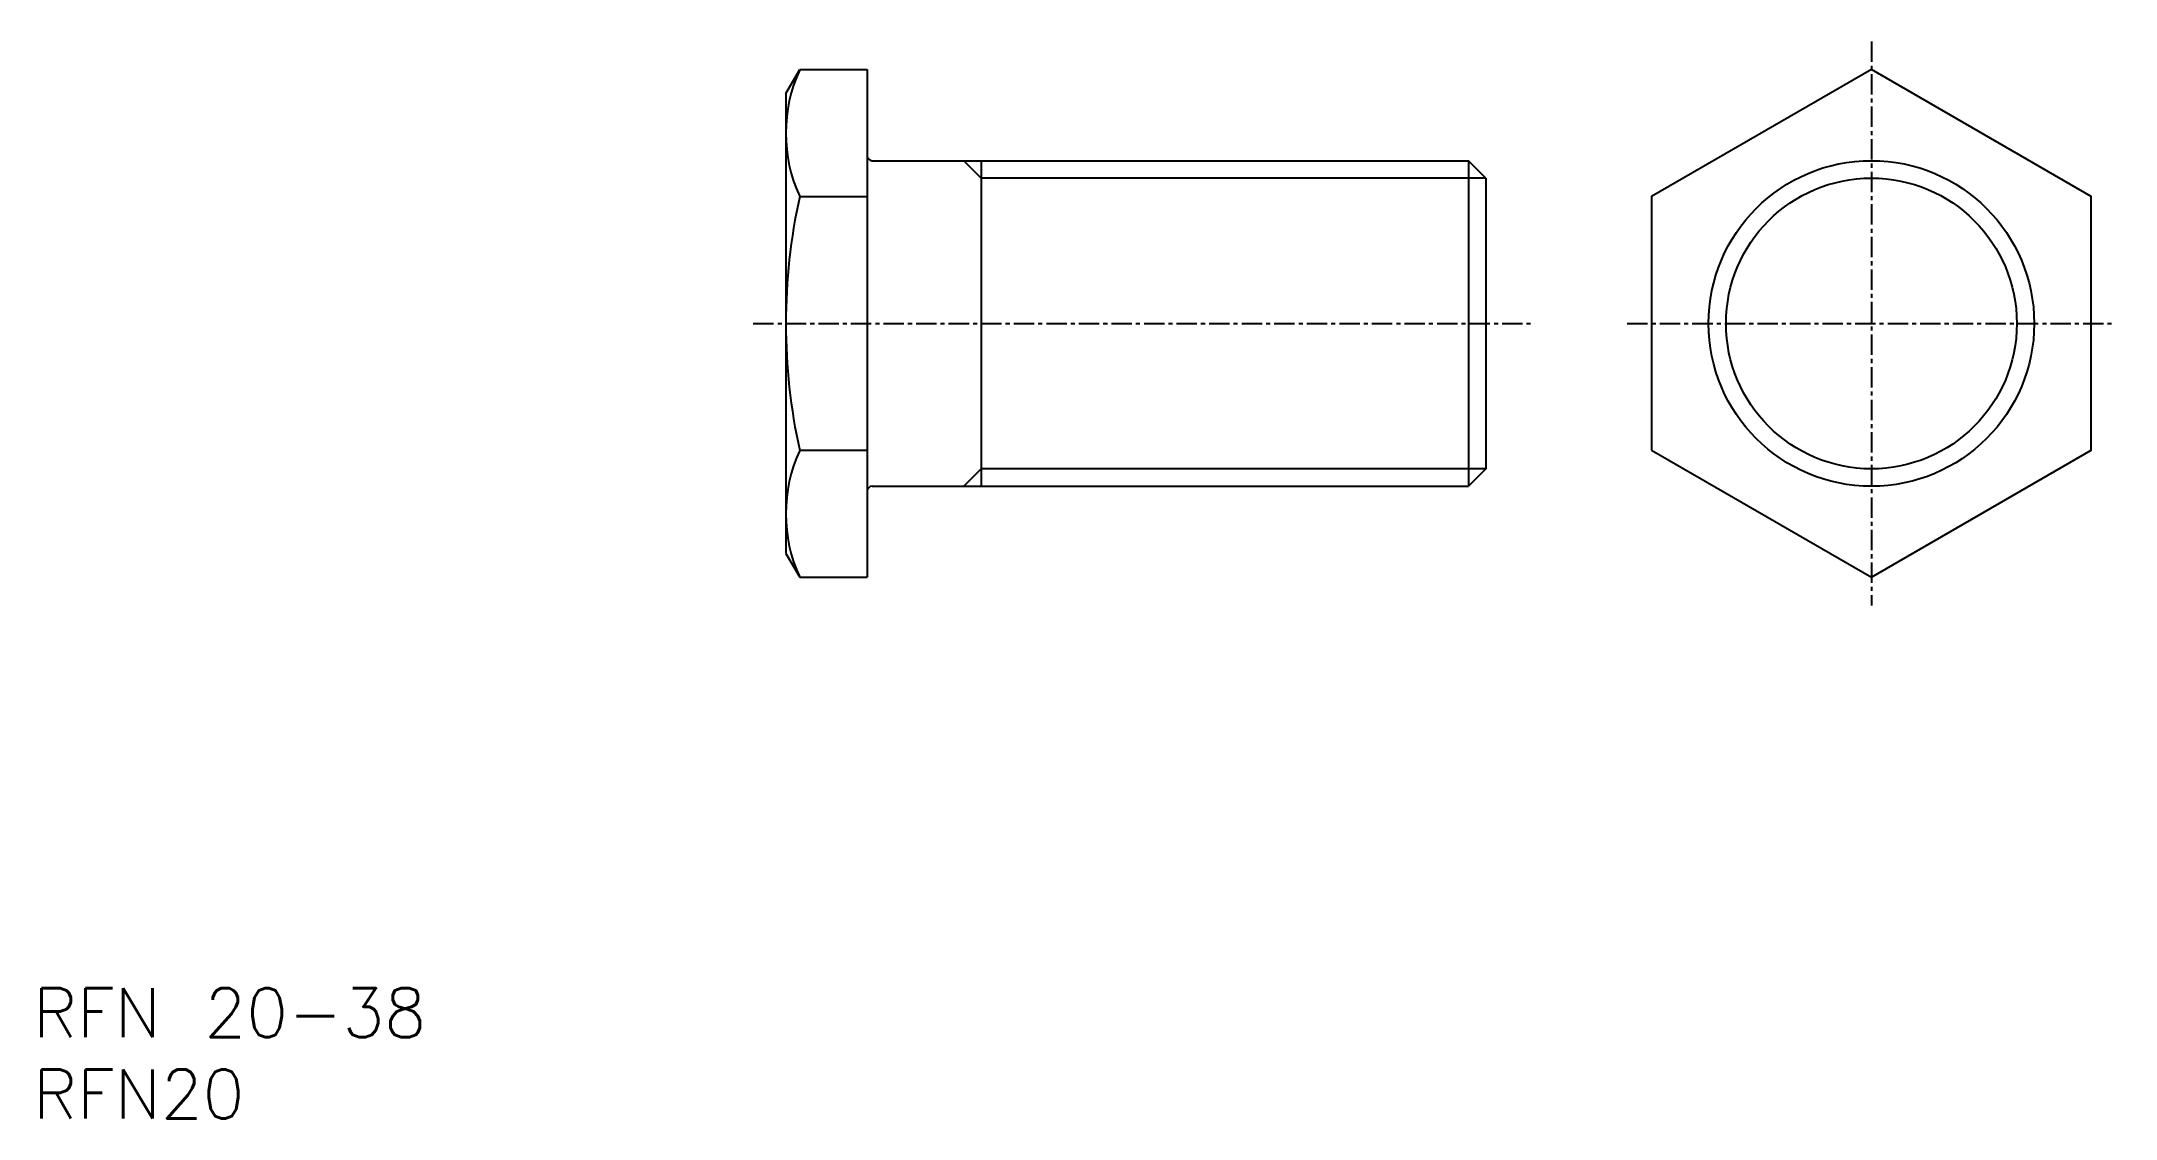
# Model space of a CAD drawing. Extents: x 45 to 173, y 37 to 103.
import ezdxf
from ezdxf.enums import TextEntityAlignment as Align

# ---------------------------------------------------------------- set-up
doc = ezdxf.new("R2010")
doc.units = 0
doc.linetypes.add('CENTER', pattern=[2, 1.25, -0.25, 0.25, -0.25])
doc.layers.get('0').update_dxf_attribs({"linetype": 'CONTINUOUS'})
doc.layers.add('CENTER', color=1, linetype='CENTER')
doc.styles.get("Standard").update_dxf_attribs({"font": 'txt.shx', "bigfont": 'extfont.shx'})

msp = doc.modelspace()

# ---------------------------------------------------------------- linework, layer by layer
at = {"color": 7, "linetype": 'CONTINUOUS'}
for p, q in [((91.02, 100.25), (91.87, 101.72)), ((91.87, 101.72), (96.02, 101.72)), ((96.02, 101.72), (96.02, 70.54)), ((91.02, 100.25), (91.02, 72.01)), ((96.32, 96.13), (132.95, 96.13)), ((103.02, 96.13), (103.02, 76.13)), ((103.02, 96.13), (103.02, 76.13)), ((132.95, 96.13), (132.95, 76.13)), ((134.02, 95.06), (132.95, 96.13)), ((134.02, 95.06), (134.02, 77.2)), ((91.87, 93.92), (96.02, 93.92)), ((91.87, 78.34), (96.02, 78.34)), ((134.02, 77.2), (132.95, 76.13)), ((96.32, 76.13), (132.95, 76.13)), ((91.02, 72.01), (91.87, 70.54)), ((91.87, 70.54), (96.02, 70.54))]:
    msp.add_line(p, q, dxfattribs=at)
at = {"color": 3, "linetype": 'CONTINUOUS'}
for p, q in [((103.02, 95.06), (101.95, 96.13)), ((134.02, 95.06), (103.02, 95.06)), ((103.02, 77.2), (101.95, 76.13)), ((134.02, 77.2), (103.02, 77.2))]:
    msp.add_line(p, q, dxfattribs=at)
at = {"color": 7, "linetype": 'CONTINUOUS'}
msp.add_lwpolyline([(144.2, 78.34), (157.7, 70.54), (171.2, 78.34), (171.2, 93.92), (157.7, 101.72), (144.2, 93.92)], close=True, dxfattribs=at)
msp.add_circle((157.7, 86.13), 10, dxfattribs=at)
at = {"color": 3, "linetype": 'CONTINUOUS'}
msp.add_circle((157.7, 86.13), 8.93, dxfattribs=at)
at = {"color": 7, "linetype": 'CONTINUOUS'}
for centre, radius, start, end in [((100.39, 97.82), 9.37, 155.4336, 204.5664), ((96.32, 96.43), 0.3, 180, 270), ((127.24, 86.13), 36.22, 167.574, 192.426), ((100.39, 74.44), 9.37, 155.4336, 204.5664), ((96.32, 75.83), 0.3, 90, 180)]:
    msp.add_arc(centre, radius, start, end, dxfattribs=at)
at = {"layer": 'CENTER', "color": 1, "linetype": 'CENTER'}
for p, q in [((157.7, 103.45), (157.7, 68.81)), ((89.02, 86.13), (137.02, 86.13)), ((142.7, 86.13), (172.7, 86.13))]:
    msp.add_line(p, q, dxfattribs=at)

# ---------------------------------------------------------------- texts
at = {"color": 7, "linetype": 'CONTINUOUS'}
for s, p in [('RFN 20-38', (44.78, 43.8)), ('RFN20', (44.78, 38.8))]:
    msp.add_text(s, height=3, dxfattribs=at).set_placement(p, align=Align.MIDDLE_LEFT)

doc.saveas('drawing.dxf')
